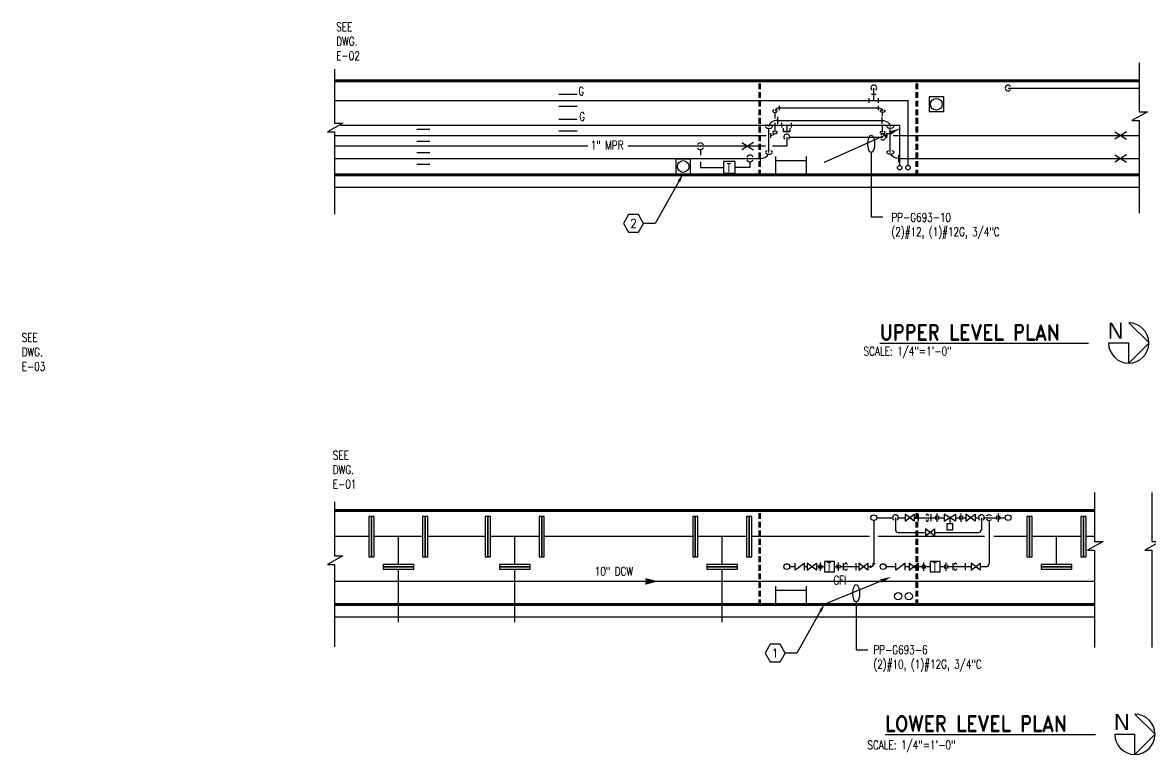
# Model space of a CAD drawing. Header units: inches. Extents: x 422 to 5092, y -339 to 887.
# Drawn here: x 1543 to 2131, y -304 to 78 of the extents above; entities that cross this region are included whole.
import ezdxf
from ezdxf import colors
from ezdxf.entities.mleader import LeaderData, LeaderLine
from ezdxf.enums import TextEntityAlignment as Align
from ezdxf.math import Vec2, Vec3

# ---------------------------------------------------------------- set-up
doc = ezdxf.new("R2010")
doc.units = ezdxf.units.IN
doc.header["$LTSCALE"] = 48
doc.header["$MEASUREMENT"] = 0
doc.linetypes.add('DOY01.233700-H6-3-3 Vlt (After 95% submttl)$0$HIDDEN4', pattern=[0.09375, 0.0625, -0.03125])
for name, color, linetype in [('DOY01.233700-E-H6-3-3 Vlt (After 95% submttl)$0$E-LIGHTS AND POWER', 91, 'Continuous'), ('DOY01.233700-E-H6-3-3 Vlt (After 95% submttl)$0$E-LITE-IDEN', 41, 'Continuous'), ('DOY01.233700-E-H6-3-3 Vlt (After 95% submttl)$0$E-LITE-WIRE', 40, 'Continuous'), ('DOY01.233700-E-H6-3-3 Vlt (After 95% submttl)$0$E-POWER-IDEN', 71, 'Continuous'), ('DOY01.233700-E-H6-3-3 Vlt (After 95% submttl)$0$E-POWR-IDEN', 71, 'Continuous'), ('DOY01.233700-E-H6-3-3 Vlt (After 95% submttl)$0$E-POWR-WIRE', 80, 'Continuous'), ('DOY01.233700-H6-3-3 Vlt (After 95% submttl)$0$EXST-BLDG', 253, 'Continuous'), ('DOY01.233700-H6-3-3 Vlt (After 95% submttl)$0$EXST-PIPE', 253, 'Continuous'), ('DOY01.233700-H6-3-3 Vlt (After 95% submttl)$0$EXST-UTLD', 253, 'Continuous'), ('DOY01.233700-H6-3-3 Vlt (After 95% submttl)$0$EXST-VALV', 253, 'Continuous'), ('DOY01.233700-H6-3-3 Vlt (After 95% submttl)$0$MU-DELGE-PIPE', 253, 'Continuous'), ('DOY01.233700-H6-3-3 Vlt (After 95% submttl)$0$MU-DELGE-TEXT', 253, 'Continuous'), ('DOY01.233700-H6-3-3 Vlt (After 95% submttl)$0$MU-DELGE-VALV', 253, 'Continuous'), ('DOY01.233700-H6-3-3 Vlt (After 95% submttl)$0$MU-HPR-PIPE', 253, 'Continuous'), ('DOY01.233700-H6-3-3 Vlt (After 95% submttl)$0$MU-HPR-TEXT', 253, 'Continuous'), ('DOY01.233700-H6-3-3 Vlt (After 95% submttl)$0$MU-PCR-PIPE', 253, 'Continuous'), ('DOY01.233700-H6-3-3 Vlt (After 95% submttl)$0$MU-PCR-VALV', 253, 'Continuous'), ('DOY01.233700-H6-3-3 Vlt (After 95% submttl)$0$MU-STEM-PIPE', 253, 'Continuous'), ('DOY01.233700-H6-3-3 Vlt (After 95% submttl)$0$MU-STEM-VALV', 253, 'Continuous'), ('DOY01.233700-H6-3-3 Vlt (After 95% submttl)$0$TITLES', 111, 'Continuous')]:
    doc.layers.add(name, color=color, linetype=linetype)
doc.layers.add('DOY01.233700-E-H6-3-3 Vlt (After 95% submttl)$0$E-LITE', color=50, linetype='Continuous', lineweight=50)
doc.styles.add('DOY01.233700-E-H6-3-3 Vlt (After 95% submttl)$0$Note', font='romans.shx', dxfattribs={"width": 0.85})
doc.styles.add('DOY01.233700-E-H6-3-3 Vlt (After 95% submttl)$0$RomanS', font='romans.shx', dxfattribs={"width": 0.75})
doc.styles.add('DOY01.233700-H6-3-3 Vlt (After 95% submttl)$0$AU145S00', font='19', dxfattribs={"height": 12})
doc.styles.add('DOY01.233700-H6-3-3 Vlt (After 95% submttl)$0$ROMAND', font='romand.shx', dxfattribs={"width": 0.9})
doc.styles.add('DOY01.233700-H6-3-3 Vlt (After 95% submttl)$0$RomanS', font='romans.shx', dxfattribs={"width": 0.75})
doc.styles.get("Standard").update_dxf_attribs({"font": 'romans.shx', "width": 0.85})

# ---------------------------------------------------------------- blocks, each defined once
blk = doc.blocks.new('DOY01.233700-E-H6-3-3 Vlt (After 95% submttl)$0$A$C7CD956E1')
at = {"layer": 'DOY01.233700-E-H6-3-3 Vlt (After 95% submttl)$0$E-LIGHTS AND POWER'}
blk.add_lwpolyline([(2.53, -2.53), (2.53, 2.53), (-2.53, 2.53), (-2.53, -2.53)], close=True, dxfattribs=at)
blk.add_circle((0, 0), 2.03, dxfattribs=at)
blk = doc.blocks.new('DOY01.233700-E-H6-3-3 Vlt (After 95% submttl)$0$ELL')
blk.add_ellipse((0, 0), major_axis=(-1, 0), ratio=0.397545)
blk = doc.blocks.new('DOY01.233700-E-H6-3-3 Vlt (After 95% submttl)$0$Anno_Hexagon_na')
at = {"color": 0, "linetype": 'ByBlock', "lineweight": -2}
blk.add_lwpolyline([(1.17, 0), (0.58, 1.01), (-0.58, 1.01), (-1.17, 0), (-0.58, -1.01), (0.58, -1.01)], close=True, dxfattribs=at)
at = {"color": 0, "linetype": 'ByBlock', "lineweight": -2, "style": 'DOY01.233700-E-H6-3-3 Vlt (After 95% submttl)$0$Note', "width": 0.85}
blk.add_attdef('ID', text='', height=1, dxfattribs=at).set_placement((0, 0), align=Align.MIDDLE)
blk = doc.blocks.new('DOY01.233700-H6-3-3 Vlt (After 95% submttl)$0$14blndflg')
blk.add_lwpolyline([(1.375, 10.5), (0, 10.5), (0, -10.5), (1.375, -10.5)], close=True)
at = {"color": 252}
for p in [(0, 0), (1.375, 0)]:
    blk.add_point(p, dxfattribs=at)
blk = doc.blocks.new('DOY01.233700-H6-3-3 Vlt (After 95% submttl)$0$10blndflg')
blk.add_lwpolyline([(0, -8), (1.1875, -8), (1.1875, 8), (0, 8)], close=True)
at = {"color": 252}
blk.add_point((0, 0), dxfattribs=at)
blk = doc.blocks.new('DOY01.233700-H6-3-3 Vlt (After 95% submttl)$0$FLOWAR')
for p, q in [((0, 0), (5.41, 1.44, 35.76)), ((0, 0), (5.41, -1.44, 35.76)), ((5.41, 1.44, 35.76), (4.88, -0.03, 35.76)), ((5.41, -1.44, 35.76), (4.88, 0.03, 35.76))]:
    blk.add_line(p, q)
for points in [[(0, 0), (5.41, 1.44), (4.89, 0), (5.41, 1.44)], [(0, 0), (5.41, -1.44), (4.89, 0), (5.41, -1.44)]]:
    blk.add_solid(points)
blk = doc.blocks.new('DOY01.233700-H6-3-3 Vlt (After 95% submttl)')
at = {"layer": 'DOY01.233700-H6-3-3 Vlt (After 95% submttl)$0$EXST-BLDG'}
for points in [[(1705.61484501, 53.30344318), (1705.61484501, 25.1556577), (1710.00843429, 25.1556577), (1701.93946742, 20.61441465), (1705.61484501, 20.61441465), (1705.61484501, -22.23891979)], [(1705.61484501, -171.96814054), (1705.61484501, -200.11592602), (1710.00843429, -200.11592602), (1701.93946742, -204.65716907), (1705.61484501, -204.65716907), (1705.61484501, -247.51050351)]]:
    blk.add_lwpolyline(points, dxfattribs=at)
at = {"layer": 'DOY01.233700-H6-3-3 Vlt (After 95% submttl)$0$EXST-PIPE'}
for p, q in [((1986.52366309, 37.01536077), (1986.52366309, 43.46844224)), ((2056.48881517, 43.46844224), (2124.63164517, 43.46844224)), ((1705.93694925, 37.01536077), (2004.32073532, 37.01536077)), ((1984.02366309, 35.76536077), (1984.02366309, 38.26536077)), ((1985.27366309, 40.35911077), (1987.77366309, 40.35911077)), ((1989.02366309, 35.76536077), (1989.02366309, 38.26536077)), ((2004.32073532, 3.198165), (2004.32073532, 37.01536077)), ((1708.75547809, 24.16341899), (1999.98557715, 24.16341899)), ((1938.66378282, 22.91341899), (1938.66378282, 25.41341899)), ((1941.16378282, 24.16341899), (1941.16378282, 20.81966899)), ((1943.66378282, 22.91341899), (1943.66378282, 25.41341899)), ((1999.98557715, 3.198165), (1999.98557715, 24.16341899)), ((1942.41378282, 20.81966899), (1939.91378282, 20.81966899)), ((1942.66378282, 17.96699279), (1991.21383311, 17.96699279)), ((1986.52366309, -181.74187091), (1986.52366309, -204.24332036)), ((1988.02366309, -180.24187091), (1996.2654571, -180.24187091)), ((1997.7654571, -180.24187091), (1997.7654571, -186.40293211)), ((1999.2654571, -180.24187091), (2002.77882938, -180.24187091)), ((2007.54144917, -180.24187091), (2018.83394678, -180.24187091)), ((2018.83394678, -181.13066035), (2018.83394678, -179.35308146)), ((2019.57768484, -182.46692007), (2019.57768484, -178.01682175)), ((2020.3214229, -181.13066035), (2020.3214229, -179.35308146)), ((2020.3214229, -180.24187091), (2023.11843741, -180.24187091)), ((2029.07751109, -180.24187091), (2031.31959333, -180.24187091)), ((2031.31959333, -181.13066035), (2031.31959333, -179.35308146)), ((2032.06333139, -182.46692007), (2032.06333139, -178.01682175)), ((2032.80706945, -181.13066035), (2032.80706945, -179.35308146)), ((2032.80706945, -180.24187091), (2034.51507117, -180.24187091)), ((2039.27769096, -180.24187091), (2041.06194243, -180.24187091)), ((2042.56194243, -180.24187091), (2042.56194243, -186.40293211)), ((2044.06194243, -180.24187091), (2050.65105464, -180.24187091)), ((2046.51371727, -181.74187091), (2046.51371727, -204.24332036)), ((2050.65105464, -181.13066035), (2050.65105464, -179.35308146)), ((2051.3947927, -182.46692007), (2051.3947927, -178.01682175)), ((2052.13853076, -181.13066035), (2052.13853076, -179.35308146)), ((2052.13853076, -180.24187091), (2054.98881517, -180.24187091)), ((1999.2654571, -187.90293211), (2013.37109576, -187.90293211)), ((2018.13371556, -187.90293211), (2041.06194243, -187.90293211)), ((1723.56357311, -190.10369968), (1705.93694925, -190.10369968)), ((1751.56357311, -190.10369968), (1726.31357311, -190.10369968)), ((1738.93857311, -204.66270514), (1738.93857311, -190.10369968)), ((1784.18442111, -190.10369968), (1754.31357311, -190.10369968)), ((1812.18442111, -190.10369968), (1786.93442111, -190.10369968)), ((1799.55942111, -204.66270514), (1799.55942111, -190.10369968)), ((1892.18442111, -190.10369968), (1814.93442111, -190.10369968)), ((1920.18442111, -190.10369968), (1894.93442111, -190.10369968)), ((1907.55942111, -204.66270514), (1907.55942111, -190.10369968)), ((1984.25174031, -190.10369968), (1922.93442111, -190.10369968)), ((2044.07759833, -190.10369968), (1988.79558587, -190.10369968)), ((2066.27199947, -190.10369968), (2048.94983621, -190.10369968)), ((2094.27199947, -190.10369968), (2069.02199947, -190.10369968)), ((2081.64699947, -204.66270514), (2081.64699947, -190.10369968)), ((2101.5080857, -190.10369968), (2097.02199947, -190.10369968)), ((1957.97584484, -206.6321098), (1957.97584484, -204.85453091)), ((1958.7195829, -207.96836952), (1958.7195829, -203.5182712)), ((1959.46332096, -206.6321098), (1959.46332096, -204.85453091)), ((1967.44055906, -206.6321098), (1967.44055906, -204.85453091)), ((1968.18429712, -207.96836952), (1968.18429712, -203.5182712)), ((1968.92803518, -206.6321098), (1968.92803518, -204.85453091)), ((1985.02366309, -206.40082036), (1985.02366309, -205.08582036)), ((1987.18116309, -204.24332036), (1985.86616309, -204.24332036)), ((2011.81754927, -206.6321098), (2011.81754927, -204.85453091)), ((2012.56128733, -207.96836952), (2012.56128733, -203.5182712)), ((2013.30502539, -206.6321098), (2013.30502539, -204.85453091)), ((2023.50663925, -206.6321098), (2023.50663925, -204.85453091)), ((2024.25037731, -207.96836952), (2024.25037731, -203.5182712)), ((2024.99411536, -206.6321098), (2024.99411536, -204.85453091)), ((1738.93857311, -234.59966653), (1738.93857311, -207.03770514)), ((1799.55942111, -234.59966653), (1799.55942111, -207.03770514)), ((1907.55942111, -234.59966653), (1907.55942111, -207.03770514)), ((1942.66378282, -205.74332036), (1945.6421238, -205.74332036)), ((1950.4047436, -205.74332036), (1951.85605147, -205.74332036)), ((1956.61867127, -205.74332036), (1957.97584484, -205.74332036)), ((1959.46332096, -205.74332036), (1960.76067206, -205.74332036)), ((1965.9937357, -205.74332036), (1967.44055906, -205.74332036)), ((1968.92803518, -205.74332036), (1978.67197594, -205.74332036)), ((1983.43459574, -205.74332036), (1985.02366309, -205.74332036)), ((1992.84086442, -205.74332036), (1998.00090078, -205.74332036)), ((2002.76352058, -205.74332036), (2004.84222854, -205.74332036)), ((2009.60484834, -205.74332036), (2011.81754927, -205.74332036)), ((2013.30502539, -205.74332036), (2015.80011788, -205.74332036)), ((2021.03318151, -205.74332036), (2023.50663925, -205.74332036)), ((2024.99411536, -205.74332036), (2037.1335466, -205.74332036)), ((2041.8961664, -205.74332036), (2045.01371727, -205.74332036))]:
    blk.add_line(p, q, dxfattribs=at)
for points in [[(1832.07815895, 40.01536077), (1822.48247656, 40.01536077)], [(1822.48247656, 34.01536077), (1832.07815895, 34.01536077)], [(1832.07815895, 27.16341899), (1822.48247656, 27.16341899)], [(1822.48247656, 21.16341899), (1832.07815895, 21.16341899)], [(1950.4047436, -207.58121358), (1950.4047436, -203.90542713), (1947.28342136, -206.31446134), (1945.6421238, -207.58121358), (1945.6421238, -203.90542713)], [(2002.76352058, -207.58121358), (2002.76352058, -203.90542713), (1999.64219834, -206.31446134), (1998.00090078, -207.58121358), (1998.00090078, -203.90542713)]]:
    blk.add_lwpolyline(points, dxfattribs=at)
for points in [[(1965.9937357, -208.35985218), (1965.9937357, -203.12678854), (1960.76067206, -203.12678854), (1960.76067206, -208.35985218)], [(2021.03318151, -208.35985218), (2021.03318151, -203.12678854), (2015.80011788, -203.12678854), (2015.80011788, -208.35985218)]]:
    blk.add_lwpolyline(points, close=True, dxfattribs=at)
for centre, radius in [((1999.98557715, 2.010665), 1.1875), ((2004.32073532, 2.010665), 1.1875), ((1986.52366309, -180.24187091), 1.5), ((2056.48881517, -180.24187091), 1.5), ((1941.16378282, -205.74332036), 1.5), ((1991.34086442, -205.74332036), 1.5), ((1999.21021429, -221.13890852), 1.875), ((2004.72144213, -221.13890852), 1.875)]:
    blk.add_circle(centre, radius, dxfattribs=at)
for centre, start, end in [((1986.52366309, 43.46844224), 312.4660465025, 227.5339534975), ((2056.48881517, 43.46844224), 33.8855365394, 326.1144634606), ((1991.21383311, 17.96699279), 222.4660465025, 137.5339534975), ((1997.7654571, -180.24187091), 306.307771171, 233.692228829), ((2042.56194243, -180.24187091), 306.307771171, 233.692228829), ((2046.51371727, -180.24187091), 36.307771171, 145.5576300443), ((2046.51371727, -180.24187091), 214.4423699557, 323.692228829), ((1999.2654571, -186.40293211), 180, 270), ((2041.06194243, -186.40293211), 270, 0), ((1985.02366309, -204.24332036), 270, 0), ((2045.01371727, -204.24332036), 270, 0)]:
    blk.add_arc(centre, 1.5, start, end, dxfattribs=at)
for centre, start_param, end_param in [((2014.33347152, -180.24187091), 5.2636742809, 7.3026963334), ((2014.33347152, -180.24187091), 8.4052669345, 10.444288987), ((1972.03448247, -205.74332036), -1.0195110263, 1.0195110263), ((2029.07016907, -205.74332036), -1.0195110263, 1.0195110263), ((1972.03448247, -205.74332036), 2.1220816273, 4.1611036798), ((2029.07016907, -205.74332036), 2.1220816273, 4.1611036798)]:
    blk.add_ellipse(centre, major_axis=(0, 1.90918923), ratio=0.4413621041, start_param=start_param, end_param=end_param, dxfattribs=at)
at = {"layer": 'DOY01.233700-H6-3-3 Vlt (After 95% submttl)$0$EXST-UTLD'}
for p, q in [((1705.93472702, 47.74171102), (2124.63164517, 47.74171102)), ((1705.93472702, 47.55421102), (2124.63164517, 47.55421102)), ((1705.93472702, 47.36671102), (2124.63164517, 47.36671102)), ((1705.93472702, 47.17921102), (2124.63164517, 47.17921102)), ((1705.93472702, 46.99171102), (2124.63164517, 46.99171102)), ((1705.93472702, 46.80421102), (2124.63164517, 46.80421102)), ((1705.93472702, -1.19578898), (2124.63164517, -1.19578898)), ((1705.93472702, -1.38328898), (2124.63164517, -1.38328898)), ((1705.93472702, -1.57078898), (2124.63164517, -1.57078898)), ((1705.93472702, -1.75828898), (2124.63164517, -1.75828898)), ((1705.93472702, -1.94578898), (2124.63164517, -1.94578898)), ((1705.93472702, -2.13328898), (2124.63164517, -2.13328898)), ((1705.93472702, -175.96860212), (2101.5080857, -175.96860212)), ((1705.93472702, -176.15610212), (2101.5080857, -176.15610212)), ((1705.93472702, -176.34360212), (2101.5080857, -176.34360212)), ((1705.93472702, -176.53110212), (2101.5080857, -176.53110212)), ((1705.93472702, -176.71860212), (2101.5080857, -176.71860212)), ((1705.93472702, -176.90610212), (2101.5080857, -176.90610212)), ((1705.93472702, -224.90610212), (2101.5080857, -224.90610212)), ((1705.93472702, -225.09360212), (2101.5080857, -225.09360212)), ((1705.93472702, -225.28110212), (2101.5080857, -225.28110212)), ((1705.93472702, -225.46860212), (2101.5080857, -225.46860212)), ((1705.93472702, -225.65610212), (2101.5080857, -225.65610212)), ((1705.93472702, -225.84360212), (2101.5080857, -225.84360212))]:
    blk.add_line(p, q, dxfattribs=at)
at = {"layer": 'DOY01.233700-H6-3-3 Vlt (After 95% submttl)$0$EXST-UTLD', "linetype": 'DOY01.233700-H6-3-3 Vlt (After 95% submttl)$0$HIDDEN4'}
for p, q in [((1926.83705578, -2.13328898), (1926.83705578, 46.80421102)), ((1927.02455578, -2.13328898), (1927.02455578, 46.80421102)), ((1927.21205578, -2.13328898), (1927.21205578, 46.80421102)), ((1927.39955578, -2.13328898), (1927.39955578, 46.80421102)), ((1927.58705578, -2.13328898), (1927.58705578, 46.80421102)), ((2008.58705578, -2.13328898), (2008.58705578, 46.80421102)), ((2008.77455578, -2.13328898), (2008.77455578, 46.80421102)), ((2008.96205578, -2.13328898), (2008.96205578, 46.80421102)), ((2009.14955578, -2.13328898), (2009.14955578, 46.80421102)), ((2009.33705578, -2.13328898), (2009.33705578, 46.80421102)), ((2009.52455578, -2.13328898), (2009.52455578, 46.80421102)), ((1926.83705578, -225.84360212), (1926.83705578, -176.90610212)), ((1927.02455578, -225.84360212), (1927.02455578, -176.90610212)), ((1927.21205578, -225.84360212), (1927.21205578, -176.90610212)), ((1927.39955578, -225.84360212), (1927.39955578, -176.90610212)), ((1927.58705578, -225.84360212), (1927.58705578, -176.90610212)), ((2008.58705578, -225.84360212), (2008.58705578, -176.90610212)), ((2008.77455578, -225.84360212), (2008.77455578, -176.90610212)), ((2008.96205578, -225.84360212), (2008.96205578, -176.90610212)), ((2009.14955578, -225.84360212), (2009.14955578, -176.90610212)), ((2009.33705578, -225.84360212), (2009.33705578, -176.90610212)), ((2009.52455578, -225.84360212), (2009.52455578, -176.90610212))]:
    blk.add_line(p, q, dxfattribs=at)
at = {"layer": 'DOY01.233700-H6-3-3 Vlt (After 95% submttl)$0$EXST-UTLD', "color": 253}
for p, q in [((1935.53845422, -1.19578898), (1935.53845422, 7.80421102)), ((1951.53845422, -1.19578898), (1951.53845422, 7.80421102)), ((1935.53845422, 5.80421102), (1951.53845422, 5.80421102)), ((1705.93472702, -8.13328898), (2124.63164517, -8.13328898)), ((1935.53845422, -224.90610212), (1935.53845422, -215.90610212)), ((1951.53845422, -224.90610212), (1951.53845422, -215.90610212)), ((1935.53845422, -217.90610212), (1951.53845422, -217.90610212)), ((1705.93472702, -231.84360212), (2101.5080857, -231.84360212))]:
    blk.add_line(p, q, dxfattribs=at)
at = {"layer": 'DOY01.233700-H6-3-3 Vlt (After 95% submttl)$0$EXST-UTLD'}
for points in [[(2124.63164517, 56.53399316), (2124.63164517, 31.04986856), (2129.02523445, 31.04986856), (2120.95626757, 26.50862551), (2124.63164517, 26.50862551), (2124.63164517, -21.71981043)], [(2101.5080857, -167.17631999), (2101.5080857, -192.66044458), (2105.90167497, -192.66044458), (2097.8327081, -197.20168763), (2101.5080857, -197.20168763), (2101.5080857, -247.88282705)], [(2131.28298039, -167.17631999), (2131.28298039, -192.66044458), (2135.67656966, -192.66044458), (2127.60760279, -197.20168763), (2131.28298039, -197.20168763), (2131.28298039, -247.88282705)]]:
    blk.add_lwpolyline(points, dxfattribs=at)
at = {"layer": 'DOY01.233700-H6-3-3 Vlt (After 95% submttl)$0$EXST-VALV'}
blk.add_line((2026.09797425, -180.24187091), (2026.09797425, -183.24329419), dxfattribs=at)
for points in [[(2002.77882938, -178.40397768), (2002.77882938, -182.07976413), (2007.54144917, -178.40397768), (2007.54144917, -182.07976413)], [(2023.11843741, -178.40397768), (2023.11843741, -182.07976413), (2029.07751109, -178.40397768), (2029.07751109, -182.07976413)], [(2034.51507117, -178.40397768), (2034.51507117, -182.07976413), (2039.27769096, -178.40397768), (2039.27769096, -182.07976413)], [(2013.37109576, -186.06503889), (2013.37109576, -189.74082534), (2018.13371556, -186.06503889), (2018.13371556, -189.74082534)], [(2024.75601311, -183.24329419), (2027.4399354, -183.24329419), (2027.4399354, -186.8307657), (2024.75601311, -186.8307657)], [(1951.85605147, -203.90542713), (1951.85605147, -207.58121358), (1956.61867127, -203.90542713), (1956.61867127, -207.58121358)], [(1978.67197594, -203.90542713), (1978.67197594, -207.58121358), (1983.43459574, -203.90542713), (1983.43459574, -207.58121358)], [(2004.84222854, -203.90542713), (2004.84222854, -207.58121358), (2009.60484834, -203.90542713), (2009.60484834, -207.58121358)], [(2037.1335466, -203.90542713), (2037.1335466, -207.58121358), (2041.8961664, -203.90542713), (2041.8961664, -207.58121358)]]:
    blk.add_lwpolyline(points, close=True, dxfattribs=at)
for points in [[(2009.66648416, -178.40397768), (2009.66648416, -182.07976413)], [(2016.17526823, -178.40397768), (2016.17526823, -182.07976413)], [(1970.60909181, -203.90542713), (1970.60909181, -207.58121358)], [(1977.11787588, -203.90542713), (1977.11787588, -207.58121358)], [(2027.64477841, -203.90542713), (2027.64477841, -207.58121358)], [(2034.15356247, -203.90542713), (2034.15356247, -207.58121358)]]:
    blk.add_lwpolyline(points, dxfattribs=at)
at = {"layer": 'DOY01.233700-H6-3-3 Vlt (After 95% submttl)$0$MU-DELGE-PIPE'}
blk.add_line((2101.5080857, -213.50193384), (1705.61484501, -213.50193384), dxfattribs=at)
at = {"layer": 'DOY01.233700-H6-3-3 Vlt (After 95% submttl)$0$MU-HPR-PIPE'}
for p, q in [((1930.14605197, 13.15756383), (1705.93694925, 13.15756383)), ((1941.16378282, 13.15756383), (1933.70492077, 13.15756383)), ((1921.94271152, 2.09695891), (1914.29084211, 2.09695891)), ((1921.95736758, 5.05423251), (1921.94271152, 2.09695891))]:
    blk.add_line(p, q, dxfattribs=at)
for points in [[(1896.22629201, 11.40756383), (1896.22629201, 8.58951057)], [(1896.22629201, 5.01891148), (1896.22629201, 2.09695891), (1908.20983574, 2.09695891)]]:
    blk.add_lwpolyline(points, dxfattribs=at)
for centre, radius, start, end in [((1941.16378282, 17.96699279), 1.5, 312.4660465025, 227.5339534975), ((1896.22629201, 13.15756383), 1.75, 25.3769335251, 154.6230664749), ((1896.22629201, 13.15756383), 1.75, 205.3769335252, 334.6230664748), ((1921.96604037, 6.80421102), 1.75, 25.3769335252, 154.6230664748), ((1921.96604037, 6.80421102), 1.75, 205.3769335252, 334.6230664748)]:
    blk.add_arc(centre, radius, start, end, dxfattribs=at)
at = {"layer": 'DOY01.233700-H6-3-3 Vlt (After 95% submttl)$0$MU-PCR-PIPE'}
for p, q in [((1935.06432003, 27.675422), (1935.06432003, 30.74636261)), ((1937.31432003, 33.07123632), (1988.86711585, 33.07123632)), ((1991.11711585, 28.98113047), (1991.11711585, 30.74636261)), ((1935.06432003, 20.40421102), (1935.06432003, 25.3043492)), ((1991.11711585, 20.40421102), (1991.11711585, 24.2569264)), ((1705.93694925, 18.80421102), (1930.44276613, 18.80421102)), ((1932.57992608, 18.80421102), (1932.81432003, 18.80421102)), ((1993.36711585, 18.80421102), (1993.60878779, 18.80421102)), ((1996.57422826, 18.80421102), (2124.63164517, 18.80421102))]:
    blk.add_line(p, q, dxfattribs=at)
at = {"layer": 'DOY01.233700-H6-3-3 Vlt (After 95% submttl)$0$MU-PCR-VALV'}
for p, q in [((1937.31432003, 34.25873632), (1937.31432003, 31.88373632)), ((1988.86711585, 34.25873632), (1988.86711585, 31.88373632)), ((1932.81432003, 17.61671102), (1932.81432003, 19.99171102)), ((1993.36711585, 17.61671102), (1993.36711585, 19.99171102))]:
    blk.add_line(p, q, dxfattribs=at)
for points in [[(1755.3977481, 21.80421102), (1748.57742827, 21.80421102)], [(2118.11114091, 20.73153591), (2112.05256376, 16.87688614)], [(2112.05256376, 20.73153591), (2118.11114091, 16.87688614)], [(1748.57742827, 15.80421102), (1755.3977481, 15.80421102)]]:
    blk.add_lwpolyline(points, dxfattribs=at)
for centre, major_axis, ratio, start_param, end_param in [((1935.06432003, 31.47123632), (-1.24157327, 0), 0.5838348257, 5.2483982264, 10.4595650415), ((1937.31432003, 31.47123632), (-2.25, 0), 0.7111111111, 4.7123889804, 6.2831853072), ((1932.81432003, 20.40421102), (2.25, 0), 0.7111111111, 4.7123889804, 5.8221634093), ((1935.06432003, 20.40421102), (-1.24157327, 0), 0.5838348257, 5.2483982264, 10.4595650415)]:
    blk.add_ellipse(centre, major_axis=major_axis, ratio=ratio, start_param=start_param, end_param=end_param, dxfattribs=at)
at = {"layer": 'DOY01.233700-H6-3-3 Vlt (After 95% submttl)$0$MU-PCR-VALV', "extrusion": (0, 0, -1)}
for centre, major_axis, ratio, start_param, end_param in [((1988.86711585, 31.47123632), (2.25, 0), 0.7111111111, 4.7123889804, 6.2831853072), ((1991.11711585, 31.47123632), (1.24157327, 0), 0.5838348257, 5.2483982264, 10.4595650415), ((1991.11711585, 20.40421102), (1.24157327, 0), 0.5838348257, 5.2483982264, 10.4595650415), ((1993.36711585, 20.40421102), (-2.25, 0), 0.7111111111, 4.7123889804, 5.8221634093)]:
    blk.add_ellipse(centre, major_axis=major_axis, ratio=ratio, start_param=start_param, end_param=end_param, dxfattribs=at)
at = {"layer": 'DOY01.233700-H6-3-3 Vlt (After 95% submttl)$0$MU-STEM-PIPE'}
for p, q in [((1936.42548637, 26.6388518), (1990.61543818, 26.6388518)), ((1931.92548637, 9.98421102), (1931.92548637, 22.43714085)), ((1995.11543818, 9.98421102), (1995.11543818, 22.43714085)), ((1705.93694925, 6.80421102), (1927.42548637, 6.80421102)), ((1999.61543818, 6.80421102), (2124.63164517, 6.80421102))]:
    blk.add_line(p, q, dxfattribs=at)
at = {"layer": 'DOY01.233700-H6-3-3 Vlt (After 95% submttl)$0$MU-STEM-VALV'}
for p, q in [((1936.42548637, 28.5138518), (1936.42548637, 24.7638518)), ((1990.61543818, 28.5138518), (1990.61543818, 24.7638518)), ((1941.16378282, 17.96699279), (1941.16378282, 13.15756383)), ((1927.42548637, 4.92921102), (1927.42548637, 8.67921102)), ((1999.61543818, 4.92921102), (1999.61543818, 8.67921102))]:
    blk.add_line(p, q, dxfattribs=at)
for points in [[(1939.36994099, 22.50281102), (1939.36994099, 20.81966899), (1942.95762465, 20.81966899), (1942.95762465, 22.50281102)], [(1923.87618662, 15.08488872), (1917.81760947, 11.23023895)], [(1917.81760947, 15.08488872), (1923.87618662, 11.23023895)], [(1755.3977481, 9.80421102), (1748.57742827, 9.80421102)], [(2118.11114091, 8.73153591), (2112.05256376, 4.87688614)], [(2112.05256376, 8.73153591), (2118.11114091, 4.87688614)], [(1748.57742827, 3.80421102), (1755.3977481, 3.80421102)]]:
    blk.add_lwpolyline(points, dxfattribs=at)
blk.add_lwpolyline([(1908.20983574, 5.1374621), (1908.20983574, -0.94354427), (1914.29084211, -0.94354427), (1914.29084211, 5.1374621)], close=True, dxfattribs=at)
for centre, major_axis, ratio, start_param, end_param in [((1931.92548637, 23.4588518), (-1.75, 0), 0.5838348257, 5.2483982264, 10.4595650415), ((1936.42548637, 23.4588518), (-4.5, 0), 0.7066666667, 4.7123889804, 6.2831853072), ((1927.42548637, 9.98421102), (4.5, 0), 0.7066666667, 4.7123889804, 5.9591414355), ((1931.92548637, 9.98421102), (-1.75, 0), 0.5838348257, 5.2483982264, 10.4595650415)]:
    blk.add_ellipse(centre, major_axis=major_axis, ratio=ratio, start_param=start_param, end_param=end_param, dxfattribs=at)
at = {"layer": 'DOY01.233700-H6-3-3 Vlt (After 95% submttl)$0$MU-STEM-VALV', "extrusion": (0, 0, -1)}
for centre, major_axis, ratio, start_param, end_param in [((1990.61543818, 23.4588518), (4.5, 0), 0.7066666667, 4.7123889804, 6.2831853072), ((1995.11543818, 23.4588518), (1.75, 0), 0.5838348257, 5.2483982264, 10.4595650415), ((1995.11543818, 9.98421102), (1.75, 0), 0.5838348257, 5.2483982264, 10.4595650415), ((1999.61543818, 9.98421102), (-4.5, 0), 0.7066666667, 4.7123889804, 5.9591414355)]:
    blk.add_ellipse(centre, major_axis=major_axis, ratio=ratio, start_param=start_param, end_param=end_param, dxfattribs=at)
at = {"layer": 'DOY01.233700-H6-3-3 Vlt (After 95% submttl)$0$TITLES'}
for p, q in [((2119.25587806, -78.80125902), (2129.85263751, -89.23103219)), ((2119.25587806, -99.78051473), (2129.85263751, -89.23103219)), ((2119.25587806, -99.78051473), (2119.25587806, -89.29088688)), ((2122.47715032, -282.54545376), (2133.07390977, -292.97522693)), ((2122.47715032, -303.52470947), (2133.07390977, -292.97522693)), ((2122.47715032, -303.52470947), (2122.47715032, -293.03508161))]:
    blk.add_line(p, q, dxfattribs=at)
at = {"layer": 'DOY01.233700-H6-3-3 Vlt (After 95% submttl)$0$TITLES', "const_width": 0.6125}
for points in [[(2108.7662502, -89.29088688), (2119.25587806, -89.29088688)], [(2111.98752247, -293.03508161), (2122.47715032, -293.03508161)]]:
    blk.add_lwpolyline(points, dxfattribs=at)
at = {"layer": 'DOY01.233700-H6-3-3 Vlt (After 95% submttl)$0$TITLES'}
for centre in [(2119.25587806, -89.29088688), (2122.47715032, -293.03508161)]:
    blk.add_arc(centre, 10.48962785, 180, 90, dxfattribs=at)
at = {"layer": 'DOY01.233700-H6-3-3 Vlt (After 95% submttl)$0$EXST-PIPE'}
for p in [(1723.56357311, -190.10369968), (1724.93857311, -190.10369968), (1784.18442111, -190.10369968), (1785.55942111, -190.10369968), (1892.18442111, -190.10369968), (1893.55942111, -190.10369968), (2066.27199947, -190.10369968), (2067.64699947, -190.10369968)]:
    blk.add_blockref('DOY01.233700-H6-3-3 Vlt (After 95% submttl)$0$14blndflg', p, dxfattribs=at)
for name, p, rotation in [('DOY01.233700-H6-3-3 Vlt (After 95% submttl)$0$14blndflg', (1752.93857311, -190.10369968), 180), ('DOY01.233700-H6-3-3 Vlt (After 95% submttl)$0$14blndflg', (1754.31357311, -190.10369968), 180), ('DOY01.233700-H6-3-3 Vlt (After 95% submttl)$0$14blndflg', (1813.55942111, -190.10369968), 180), ('DOY01.233700-H6-3-3 Vlt (After 95% submttl)$0$14blndflg', (1814.93442111, -190.10369968), 180), ('DOY01.233700-H6-3-3 Vlt (After 95% submttl)$0$14blndflg', (1921.55942111, -190.10369968), 180), ('DOY01.233700-H6-3-3 Vlt (After 95% submttl)$0$14blndflg', (1922.93442111, -190.10369968), 180), ('DOY01.233700-H6-3-3 Vlt (After 95% submttl)$0$14blndflg', (2095.64699947, -190.10369968), 180), ('DOY01.233700-H6-3-3 Vlt (After 95% submttl)$0$14blndflg', (2097.02199947, -190.10369968), 180), ('DOY01.233700-H6-3-3 Vlt (After 95% submttl)$0$10blndflg', (1738.93857311, -204.66270514), 270), ('DOY01.233700-H6-3-3 Vlt (After 95% submttl)$0$10blndflg', (1799.55942111, -204.66270514), 270), ('DOY01.233700-H6-3-3 Vlt (After 95% submttl)$0$10blndflg', (1907.55942111, -204.66270514), 270), ('DOY01.233700-H6-3-3 Vlt (After 95% submttl)$0$10blndflg', (2081.64699947, -204.66270514), 270), ('DOY01.233700-H6-3-3 Vlt (After 95% submttl)$0$10blndflg', (1738.93857311, -205.85020514), 270), ('DOY01.233700-H6-3-3 Vlt (After 95% submttl)$0$10blndflg', (1799.55942111, -205.85020514), 270), ('DOY01.233700-H6-3-3 Vlt (After 95% submttl)$0$10blndflg', (1907.55942111, -205.85020514), 270), ('DOY01.233700-H6-3-3 Vlt (After 95% submttl)$0$10blndflg', (2081.64699947, -205.85020514), 270)]:
    blk.add_blockref(name, p, dxfattribs=dict(at, rotation=rotation))
at = {"layer": 'DOY01.233700-H6-3-3 Vlt (After 95% submttl)$0$EXST-PIPE', "style": 'DOY01.233700-H6-3-3 Vlt (After 95% submttl)$0$RomanS', "width": 0.75}
for p in [(1962.03187371, -208.06341498), (2017.07131952, -208.06341498)]:
    blk.add_text('T', height=4.5, dxfattribs=at).set_placement(p)
at = {"layer": 'DOY01.233700-H6-3-3 Vlt (After 95% submttl)$0$EXST-VALV', "style": 'DOY01.233700-H6-3-3 Vlt (After 95% submttl)$0$RomanS', "width": 0.7}
for p in [(1832.77214472, 39.6381682), (1833.21175549, 26.41905692)]:
    blk.add_text('G', height=4.5, dxfattribs=at).set_placement(p)
at = {"layer": 'DOY01.233700-H6-3-3 Vlt (After 95% submttl)$0$MU-STEM-VALV', "style": 'DOY01.233700-H6-3-3 Vlt (After 95% submttl)$0$RomanS', "width": 0.7}
blk.add_text('T', height=4.5, rotation=360, dxfattribs=at).set_placement((1910.02177307, -0.37371298))
at = {"layer": 'DOY01.233700-H6-3-3 Vlt (After 95% submttl)$0$TITLES', "style": 'DOY01.233700-H6-3-3 Vlt (After 95% submttl)$0$ROMAND', "width": 0.9}
for s, p in [('%%UUPPER LEVEL PLAN   ', (2043.95176811, -87.74911744)), ('%%ULOWER LEVEL PLAN   ', (2047.17304037, -291.49331218))]:
    blk.add_text(s, height=8, dxfattribs=at).set_placement(p, align=Align.CENTER)
at = {"layer": 'DOY01.233700-H6-3-3 Vlt (After 95% submttl)$0$TITLES', "style": 'DOY01.233700-H6-3-3 Vlt (After 95% submttl)$0$AU145S00'}
for p in [(2108.39803497, -87.08149982), (2111.61930724, -290.82569455)]:
    blk.add_text('N', height=8.4, dxfattribs=at).set_placement(p)
at = {"layer": 'DOY01.233700-H6-3-3 Vlt (After 95% submttl)$0$TITLES', "style": 'DOY01.233700-H6-3-3 Vlt (After 95% submttl)$0$RomanS', "width": 0.75}
for p in [(1981.16717525, -95.75652797), (1983.195219, -300.82067476)]:
    blk.add_text('SCALE: 1/4"=1\'-0"', height=4.5, dxfattribs=at).set_placement(p)
for points, layer in [([(1839.95097502, -211.56627996), (1872.85973373, -211.56627996), (1872.85973373, -205.25948174), (1839.95097502, -205.25948174)], 'DOY01.233700-H6-3-3 Vlt (After 95% submttl)$0$MU-DELGE-TEXT'), ([(1837.76278845, 9.77793182), (1858.36928805, 9.77793182), (1858.36928805, 16.67410931), (1837.76278845, 16.67410931)], 'DOY01.233700-H6-3-3 Vlt (After 95% submttl)$0$MU-HPR-TEXT')]:
    blk.add_wipeout(points).dxf.layer = layer
at = {"layer": 'DOY01.233700-H6-3-3 Vlt (After 95% submttl)$0$MU-DELGE-VALV', "rotation": 180}
blk.add_blockref('DOY01.233700-H6-3-3 Vlt (After 95% submttl)$0$FLOWAR', (1873.25007691, -213.50193384), dxfattribs=at)
at = {"layer": 'DOY01.233700-H6-3-3 Vlt (After 95% submttl)$0$MU-DELGE-TEXT', "insert": (1841.20067609, -205.92788711), "char_height": 4.5, "width": 26.1534272992, "attachment_point": 1, "style": 'DOY01.233700-H6-3-3 Vlt (After 95% submttl)$0$RomanS'}
blk.add_mtext('\\A1;10" DCW', dxfattribs=at)
at = {"layer": 'DOY01.233700-H6-3-3 Vlt (After 95% submttl)$0$MU-HPR-TEXT', "insert": (1847.65079623, 15.95341827), "char_height": 4.5, "width": 36.3733839417, "attachment_point": 2, "style": 'DOY01.233700-H6-3-3 Vlt (After 95% submttl)$0$RomanS'}
blk.add_mtext('1" MPR', dxfattribs=at)
blk = doc.blocks.new('DOY01.233700-E-H6-3-3 Vlt (After 95% submttl)')
at = {"layer": 'DOY01.233700-E-H6-3-3 Vlt (After 95% submttl)$0$E-LITE-WIRE'}
for points in [[(2015.3, 35.01, 0, 0, 0.245904), (1887.25, 6.41, 0, 1.5, 0), (1887.25, 6.41, 0, 0, 0)], [(1960.62, 4.68, 0, 0, 0.272655), (1891.05, 2.61, 0, 1.5, 0), (1891.05, 2.61, 0, 0, 0)]]:
    blk.add_lwpolyline(points, format="xyseb", dxfattribs=at)
at = {"layer": 'DOY01.233700-E-H6-3-3 Vlt (After 95% submttl)$0$E-LITE', "xscale": 1.5, "yscale": 1.5, "zscale": 1.5}
for p in [(2019.1, 35.01), (1887.25, 2.61)]:
    blk.add_blockref('DOY01.233700-E-H6-3-3 Vlt (After 95% submttl)$0$A$C7CD956E1', p, dxfattribs=at)
at = {"layer": 'DOY01.233700-E-H6-3-3 Vlt (After 95% submttl)$0$E-LITE-IDEN', "insert": (1995.64, -21.63), "char_height": 4.5, "attachment_point": 1, "style": 'DOY01.233700-E-H6-3-3 Vlt (After 95% submttl)$0$RomanS'}
blk.add_mtext('PP-G693-10\\P(2)#12, (1)#12G, 3/4"C', dxfattribs=at)
at = {"layer": 'DOY01.233700-E-H6-3-3 Vlt (After 95% submttl)$0$E-POWR-IDEN', "char_height": 4.5, "attachment_point": 1, "style": 'DOY01.233700-E-H6-3-3 Vlt (After 95% submttl)$0$RomanS'}
for s, insert in [('GFI', (1965.45, -210.54)), ('PP-G693-6\\P(2)#10, (1)#12G, 3/4"C', (1986.29, -246.77))]:
    blk.add_mtext(s, dxfattribs=dict(at, insert=insert))
at = {"layer": 'DOY01.233700-E-H6-3-3 Vlt (After 95% submttl)$0$E-LITE-IDEN'}
ml = blk.add_multileader_mtext('Standard', dxfattribs=at)
ml.set_content('')
ml.set_leader_properties()
ml.set_arrow_properties(name='DOY01.233700-E-H6-3-3 Vlt (After 95% submttl)$0$ELL')
ml.build(insert=Vec2(0, 0))
ml.multileader.update_dxf_attribs({"dogleg_length": 0.125, "arrow_head_size": 4.5, "scale": 48})
ctx = ml.context
ctx.base_point, ctx.scale, ctx.char_height, ctx.arrow_head_size, ctx.landing_gap_size, ctx.plane_origin = Vec3(1991.14, -23.63), 48, 4.5, 4.5, 4.32, Vec3(992.22, 156.26)
notes = []
notes.append((ctx, [(0, (1, 1, 0), (1985.14, -23.63), (1, 0), 6, [(0, [(1985.14, 14.35)], 0, [])])]))
ctx.mtext, ml.multileader.dxf.content_type = None, 0
ml = blk.add_multileader_block('Standard', dxfattribs=at)
ml.set_content('DOY01.233700-E-H6-3-3 Vlt (After 95% submttl)$0$Anno_Hexagon_na', color=256, scale=4.5)
ml.set_attribute('ID', '2', width=0)
ml.set_leader_properties()
ml.build(insert=Vec2(0, 0))
ml.multileader.update_dxf_attribs({"dogleg_length": 0.125, "arrow_head_size": 4.5, "scale": 48})
ctx = ml.context
ctx.base_point, ctx.scale, ctx.char_height, ctx.arrow_head_size, ctx.landing_gap_size = Vec3(1856.15, -27.01), 48, 4.5, 4.5, 4.32
notes.append((ctx, [(0, (1, 1, 0), (1872.65, -27.01), (-1, 0), 6, [(0, [(1887.25, -1.2)], 0, [])])]))
ctx.block.insert = Vec3(1861.4, -27.01)
ml = blk.add_multileader_block('Standard', dxfattribs=at)
ml.set_content('DOY01.233700-E-H6-3-3 Vlt (After 95% submttl)$0$Anno_Hexagon_na', color=256, scale=4.5)
ml.set_attribute('ID', '1', width=0)
ml.set_leader_properties()
ml.build(insert=Vec2(0, 0))
ml.multileader.update_dxf_attribs({"dogleg_length": 0.125, "arrow_head_size": 4.5, "scale": 48})
ctx = ml.context
ctx.base_point, ctx.scale, ctx.char_height, ctx.arrow_head_size, ctx.landing_gap_size, ctx.plane_origin = Vec3(1929.91, -250.72), 48, 4.5, 4.5, 4.32, Vec3(73.75, -223.72)
notes.append((ctx, [(0, (1, 1, 0), (1946.41, -250.72), (-1, 0), 6, [(0, [(1961, -224.91)], 0, [])])]))
ctx.block.insert = Vec3(1935.16, -250.72)
at = {"layer": 'DOY01.233700-E-H6-3-3 Vlt (After 95% submttl)$0$E-LITE-WIRE'}
ml = blk.add_multileader_mtext('Standard', dxfattribs=at)
ml.set_content('')
ml.set_leader_properties()
ml.build(insert=Vec2(0, 0))
ml.multileader.update_dxf_attribs({"dogleg_length": 0.125, "arrow_head_size": 6, "scale": 48})
ctx = ml.context
ctx.base_point, ctx.scale, ctx.char_height, ctx.arrow_head_size, ctx.landing_gap_size, ctx.plane_origin = Vec3(1960.62, 4.68), 48, 4.5, 6, 4.32, Vec3(1013.06, 165.37)
notes.append((ctx, [(0, (1, 1, 0), (1960.62, 4.68), (-1, 0), 0.00146, [(0, [(2000.25, 22.42)], 0, [])])]))
ctx.mtext, ml.multileader.dxf.content_type = None, 0
at = {"layer": 'DOY01.233700-E-H6-3-3 Vlt (After 95% submttl)$0$E-POWR-IDEN'}
ml = blk.add_multileader_mtext('Standard', dxfattribs=at)
ml.set_content('')
ml.set_leader_properties()
ml.set_arrow_properties(name='DOY01.233700-E-H6-3-3 Vlt (After 95% submttl)$0$ELL')
ml.build(insert=Vec2(0, 0))
ml.multileader.update_dxf_attribs({"dogleg_length": 0.125, "arrow_head_size": 4.5, "scale": 48})
ctx = ml.context
ctx.base_point, ctx.scale, ctx.char_height, ctx.arrow_head_size, ctx.landing_gap_size, ctx.plane_origin = Vec3(1983.33, -249.01), 48, 4.5, 4.5, 4.32, Vec3(4, -13.65)
notes.append((ctx, [(0, (1, 1, 0), (1977.33, -249.01), (1, 0), 6, [(0, [(1977.33, -219.58)], 0, [])])]))
ctx.mtext, ml.multileader.dxf.content_type = None, 0
at = {"layer": 'DOY01.233700-E-H6-3-3 Vlt (After 95% submttl)$0$E-POWR-WIRE'}
ml = blk.add_multileader_mtext('Standard', dxfattribs=at)
ml.set_content('')
ml.set_leader_properties()
ml.build(insert=Vec2(0, 0))
ml.multileader.update_dxf_attribs({"dogleg_length": 0.125, "arrow_head_size": 6, "scale": 48})
ctx = ml.context
ctx.base_point, ctx.scale, ctx.char_height, ctx.arrow_head_size, ctx.landing_gap_size, ctx.plane_origin = Vec3(1961.8, -224.91), 48, 4.5, 6, 4.32, Vec3(1014.24, -64.22)
notes.append((ctx, [(0, (1, 1, 0), (1961.8, -224.91), (-1, 0), 0.00146, [(0, [(1995.71, -211.01)], 0, [])])]))
ctx.mtext, ml.multileader.dxf.content_type = None, 0
for ctx, leaders in notes:
    for number, flags, end, landing, length, lines in leaders:
        leader = LeaderData()
        leader.index, (leader.has_last_leader_line, leader.has_dogleg_vector, leader.attachment_direction) = number, flags
        leader.last_leader_point, leader.dogleg_vector, leader.dogleg_length = Vec3(end), Vec3(landing), length
        for number, points, colour, breaks in lines:
            line = LeaderLine()
            line.index, line.vertices, line.color, line.breaks = number, Vec3.list(points), colors.encode_raw_color(colour), breaks
            leader.lines.append(line)
        ctx.leaders.append(leader)
blk.add_blockref('DOY01.233700-H6-3-3 Vlt (After 95% submttl)', (0, 0))
at = {"layer": 'DOY01.233700-E-H6-3-3 Vlt (After 95% submttl)$0$E-POWER-IDEN', "char_height": 4.5, "width": 14.3816, "attachment_point": 1, "style": 'DOY01.233700-E-H6-3-3 Vlt (After 95% submttl)$0$RomanS'}
for s, insert in [('SEE DWG.\\PE-02', (1706.57, 77.56)), ('SEE DWG.\\PE-03', (1542.79, -84.22)), ('SEE DWG.\\PE-01', (1704.78, -145.49))]:
    blk.add_mtext(s, dxfattribs=dict(at, insert=insert))

msp = doc.modelspace()

# ---------------------------------------------------------------- block references
msp.add_blockref('DOY01.233700-E-H6-3-3 Vlt (After 95% submttl)', (0, 0))

doc.saveas('drawing.dxf')
